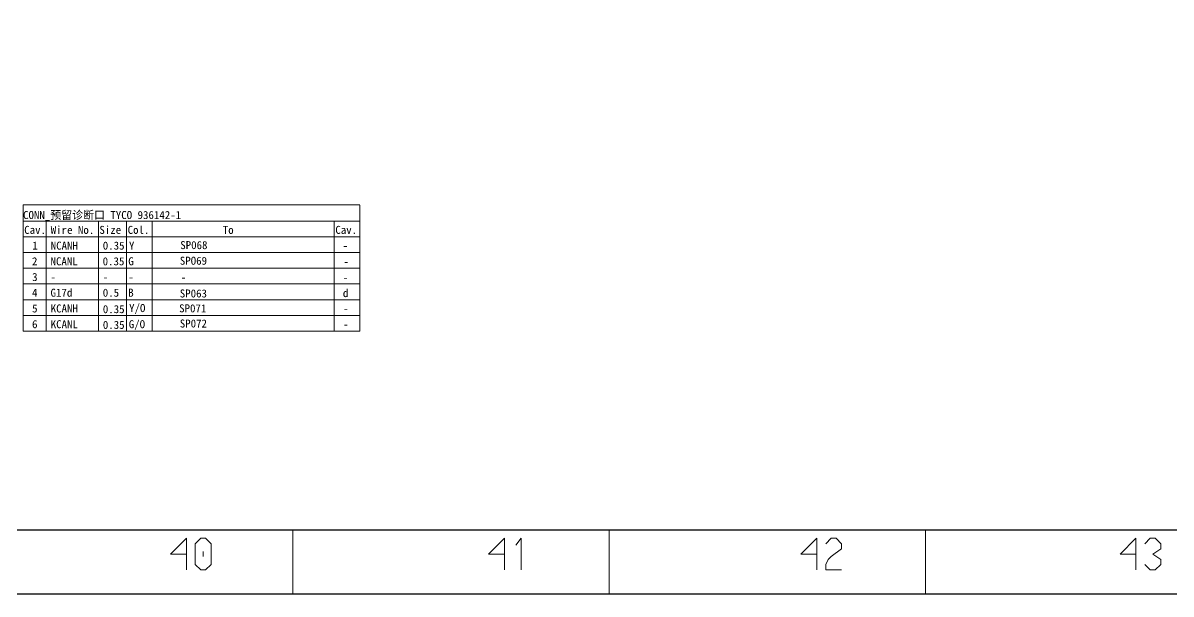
# Model space of a CAD drawing. Header units: millimetres. Extents: x 17 to 3784, y 12 to 1382.
# Drawn here: x 1989.5 to 2171, y 12.2 to 102.6 of the extents above; entities that cross this region are included whole.
import ezdxf

# ---------------------------------------------------------------- set-up
doc = ezdxf.new("R2010")
doc.units = ezdxf.units.MM
doc.styles.add('FangSong_GB2312_Style', font='simfang.ttf')

msp = doc.modelspace()

# ---------------------------------------------------------------- linework, layer by layer
for points in [[(18.14, 1381.34), (3479.85, 1381.34), (3479.85, 12.21), (18.14, 12.21)], [(43.28, 1371.36), (3469.6, 1371.36), (3469.6, 22.31), (43.28, 22.31)]]:
    msp.add_lwpolyline(points, close=True)
at = {"color": 0, "linetype": 'Continuous', "lineweight": 13}
for points in [[(1989.52, 73.76), (2042.76, 73.76)], [(1989.52, 73.76), (1989.52, 53.81)], [(2042.75, 73.74), (2042.75, 53.81)], [(1989.52, 71.21), (2042.76, 71.21)], [(1993.15, 71.17), (1993.15, 53.81)], [(2001.43, 71.21), (2001.43, 53.81)], [(2005.87, 71.21), (2005.87, 53.81)], [(2009.93, 71.21), (2009.93, 53.81)], [(2038.71, 71.21), (2038.71, 53.81)], [(1989.52, 68.72), (2042.76, 68.72)], [(1989.52, 66.24), (2042.76, 66.24)], [(1989.52, 63.75), (2042.76, 63.75)], [(1989.52, 61.27), (2042.76, 61.27)], [(1989.52, 58.78), (2042.76, 58.78)], [(1989.52, 56.3), (2042.76, 56.3)], [(1989.52, 53.81), (2042.76, 53.81)]]:
    msp.add_lwpolyline(points, dxfattribs=at)
at = {"color": 7, "linetype": 'Continuous', "lineweight": 13}
for points in [[(2032.18, 12.34), (2032.18, 22.33)], [(2082.18, 12.34), (2082.18, 22.33)], [(2132.18, 12.34), (2132.18, 22.33)], [(2015.34, 21.03), (2012.84, 18.53)], [(2015.34, 16.03), (2015.34, 21.03)], [(2017.6, 21.03), (2016.75, 20.17)], [(2016.75, 20.17), (2016.75, 16.88)], [(2018.38, 21.03), (2017.6, 21.03)], [(2019.25, 20.17), (2018.38, 21.03)], [(2019.25, 19.78), (2019.25, 20.17)], [(2065.6, 21.03), (2063.1, 18.53)], [(2065.6, 16.03), (2065.6, 21.03)], [(2068.26, 21.03), (2067.4, 19.93)], [(2068.26, 16.03), (2068.26, 21.03)], [(2114.99, 21.03), (2112.49, 18.53)], [(2114.99, 16.03), (2114.99, 21.03)], [(2116.4, 20.17), (2117.25, 21.03)], [(2117.25, 21.03), (2118.03, 21.03)], [(2118.03, 21.03), (2118.9, 20.17)], [(2118.9, 20.17), (2118.9, 19.39)], [(2165.44, 21.03), (2162.94, 18.53)], [(2165.44, 16.03), (2165.44, 21.03)], [(2166.85, 20.17), (2167.7, 21.03)], [(2167.7, 21.03), (2168.48, 21.03)], [(2168.48, 21.03), (2169.35, 20.17)], [(2169.35, 20.17), (2169.35, 19.39)], [(2012.84, 18.53), (2015.34, 18.53)], [(2018, 18.92), (2018, 18.13)], [(2019.25, 17.28), (2019.25, 19.78)], [(2063.1, 18.53), (2065.6, 18.53)], [(2112.49, 18.53), (2114.99, 18.53)], [(2118.9, 19.39), (2117.25, 18.13)], [(2162.94, 18.53), (2165.44, 18.53)], [(2169.35, 19.39), (2168.1, 18.53)], [(2168.1, 18.53), (2169.35, 17.67)], [(2016.75, 16.88), (2017.6, 16.03)], [(2018.38, 16.03), (2019.25, 16.88)], [(2019.25, 16.88), (2019.25, 17.28)], [(2116.78, 17.67), (2116.4, 16.88)], [(2116.4, 16.88), (2116.4, 16.03)], [(2117.25, 18.13), (2116.78, 17.67)], [(2167.7, 16.03), (2166.85, 16.88)], [(2169.35, 16.88), (2168.48, 16.03)], [(2169.35, 17.67), (2169.35, 16.88)], [(2017.6, 16.03), (2018.38, 16.03)], [(2116.4, 16.03), (2118.9, 16.03)], [(2168.48, 16.03), (2167.7, 16.03)]]:
    msp.add_lwpolyline(points, dxfattribs=at)

# ---------------------------------------------------------------- texts
at = {"color": 0, "linetype": 'Continuous', "style": 'FangSong_GB2312_Style'}
for s, height, p in [('CONN_预留诊断口 TYCO 936142-1', 1.2655, (1989.52, 71.54)), ('Cav.', 1.265, (1989.7, 69.19)), ('Wire No.', 1.265, (1993.89, 69.19)), ('Size', 1.265, (2001.58, 69.19)), ('Col.', 1.265, (2006.05, 69.19)), ('To', 1.265, (2021.09, 69.19)), ('Cav.', 1.265, (2038.88, 69.19)), ('1', 1.27, (1990.98, 66.7)), ('NCANH', 1.265, (1993.89, 66.7)), ('0.35', 1.265, (2002.12, 66.7)), ('Y', 1.27, (2006.26, 66.7)), ('SP068', 1.265, (2014.37, 66.78)), ('-', 1.27, (2040.04, 66.7)), ('2', 1.27, (1990.93, 64.22)), ('NCANL', 1.265, (1993.86, 64.22)), ('0.35', 1.265, (2002.1, 64.22)), ('G', 1.27, (2006.15, 64.22)), ('SPO69', 1.265, (2014.3, 64.31)), ('-', 1.27, (2040.16, 64.17)), ('3', 1.27, (1990.95, 61.73)), ('-', 1.27, (1993.86, 61.73)), ('-', 1.27, (2002.12, 61.73)), ('-', 1.27, (2006.14, 61.73)), ('-', 1.27, (2014.44, 61.7)), ('-', 1.27, (2040.07, 61.68)), ('4', 1.27, (1990.93, 59.24)), ('G17d', 1.265, (1993.86, 59.25)), ('0.5', 1.265, (2002.12, 59.25)), ('B', 1.27, (2006.14, 59.25)), ('SP063', 1.265, (2014.29, 59.13)), ('d', 1.27, (2040.07, 59.19)), ('Y/O', 1.265, (2006.28, 56.82)), ('5', 1.27, (1990.95, 56.76)), ('KCANH', 1.265, (1993.89, 56.76)), ('0.35', 1.265, (2002.13, 56.65)), ('SP071', 1.265, (2014.19, 56.78)), ('-', 1.27, (2040.11, 56.76)), ('6', 1.27, (1990.94, 54.27)), ('KCANL', 1.265, (1993.89, 54.27)), ('0.35', 1.265, (2002.13, 54.16)), ('G/O', 1.265, (2006.23, 54.27)), ('SP072', 1.265, (2014.29, 54.38)), ('-', 1.27, (2040.11, 54.27))]:
    msp.add_text(s, height=height, dxfattribs=at).set_placement(p)

doc.saveas('drawing.dxf')
